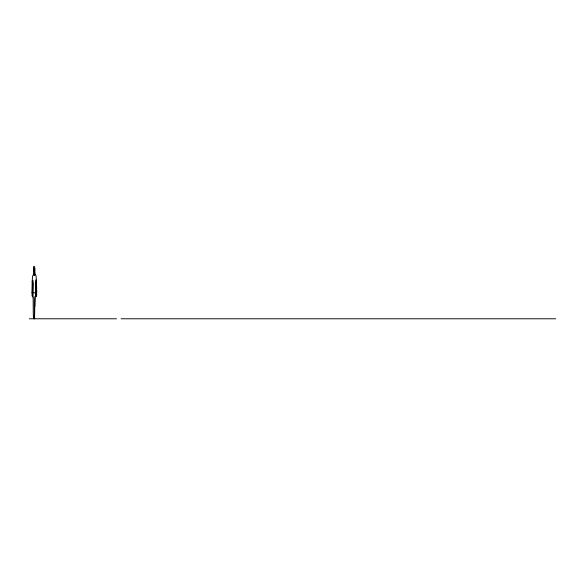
<?xml version="1.0" encoding="UTF-8"?>
<svg xmlns="http://www.w3.org/2000/svg" width="585" height="585" viewBox="0 0 585 585"><rect width="100%" height="100%" fill="white"/><g stroke="black" fill="none" stroke-linecap="round" stroke-linejoin="round"><path stroke-width="0.88" d="M32.994 280.266L33.25 312.456L33.396 316.668L33.952 315.344L34.252 318.715L33.813 318.715L33.469 316.595M36.087 296.427L36.475 292.507L36.731 294.664L36.109 296.529L36.577 294.767M32.102 294.957L32.46 296.866L32.965 282.796L32.138 281.721L32.57 276.171L33.608 274.138L33.411 268.954L34.105 268.149L34.266 271.798L34.734 270.497L34.456 271.864M35.634 279.864L35.714 293.165L32.775 292.449M36.687 294.906L36.511 295.937M32.19 281.802L31.926 292.902L32.563 293.056M31.999 292.917L32.446 296.8M34.976 306.13L35.583 293.019M33.462 317.099L34.032 315.768L34.347 318.584M34.698 318.781L34.456 317.202M33.586 274.153C34.559 277.539 35.51 272.771 34.632 271.725M33.491 317.289L33.952 316.47L34.31 317.37M34.296 273.37L33.608 274.138M34.764 272.222L34.954 268.588L34.296 266.219L33.462 266.899L33.455 268.676M34.793 275.03L34.054 275.067L33.63 274.336M34.369 318.218L34.778 318.284M29.25 318.781L116.51 318.781M121.029 318.781L555.75 318.781M34.903 273.853L35.948 275.55L36.606 280.837L35.627 282.299L36.197 292.683M34.588 317.267L34.786 305.67M34.237 317.757L34.361 318.101L34.252 296.763M36.753 292.8L36.453 281.1"/></g></svg>
